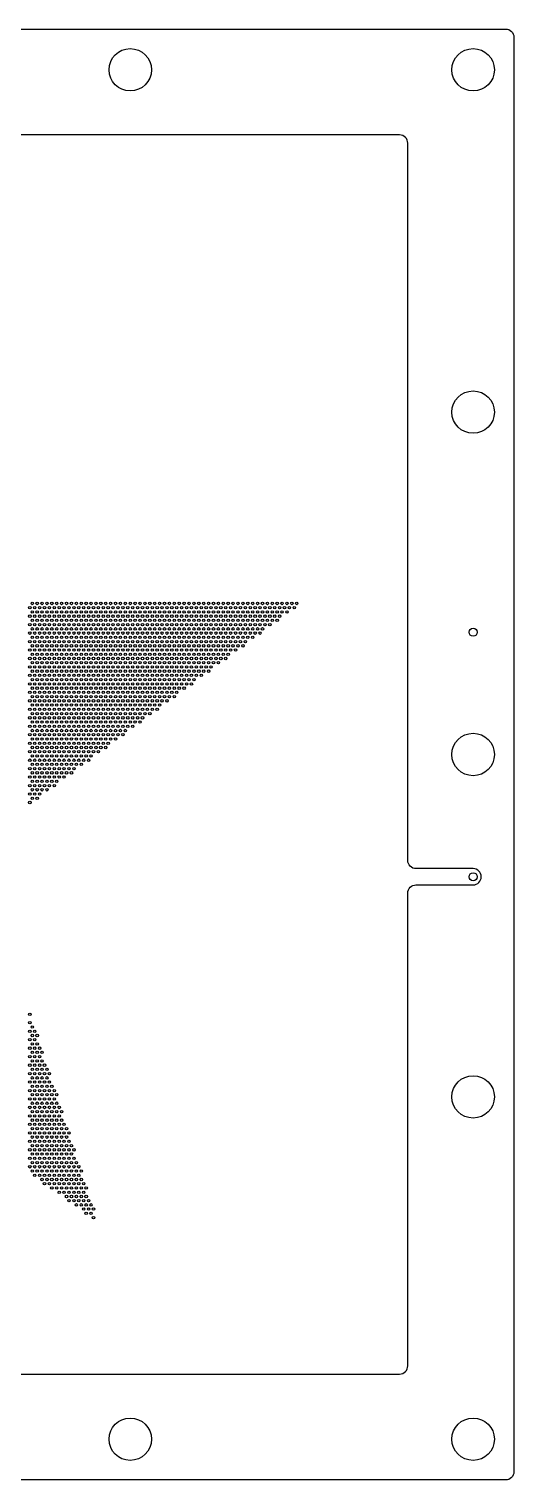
# Model space of a CAD drawing. Header units: millimetres. Extents: x -198 to 198, y 20 to 198.
# Drawn here: x -79.4 to -20, y 20 to 198 of the extents above; entities that cross this region are included whole.
import ezdxf

# ---------------------------------------------------------------- set-up
doc = ezdxf.new("R2010")
doc.units = ezdxf.units.MM
for name, color, linetype in [('BottomLayer', 7, 'Continuous'), ('MechanicalLayers1', 7, 'Continuous'), ('MechanicalLayers2', 7, 'Continuous')]:
    doc.layers.add(name, color=color, linetype=linetype)

msp = doc.modelspace()

# ---------------------------------------------------------------- linework, layer by layer
at = {"layer": 'BottomLayer'}
msp.add_lwpolyline([(-33, 96), (-33, 184, 0.414214), (-34, 185), (-184, 185, 0.414214), (-185, 184), (-185, 34, 0.414214), (-184, 33), (-34, 33, 0.414214), (-33, 34), (-33, 92, -0.414214), (-32, 93), (-25, 93, 1), (-25, 95), (-32, 95, -0.414214)], format="xyb", close=True, dxfattribs=at)
at = {"layer": 'MechanicalLayers1'}
msp.add_lwpolyline([(-21, 20), (-197, 20, -0.414214), (-198, 21), (-198, 197, -0.414214), (-197, 198), (-21, 198, -0.414214), (-20, 197), (-20, 21, -0.414214)], format="xyb", close=True, dxfattribs=at)
for centre, radius in [((-67, 193), 2.6), ((-25, 193), 2.6), ((-25, 151), 2.6), ((-25, 124), 0.5), ((-25, 109), 2.6), ((-25, 94), 0.5), ((-25, 67), 2.6), ((-67, 25), 2.6), ((-25, 25), 2.6)]:
    msp.add_circle(centre, radius, dxfattribs=at)
at = {"layer": 'MechanicalLayers2'}
for centre in [(-79.3, 127.01), (-79, 127.53), (-79, 126.49), (-78.7, 127.01), (-78.4, 127.53), (-78.4, 126.49), (-78.1, 127.01), (-77.8, 127.53), (-77.8, 126.49), (-77.5, 127.01), (-77.2, 127.53), (-77.2, 126.49), (-76.9, 127.01), (-76.6, 127.53), (-76.6, 126.49), (-76.3, 127.01), (-76, 127.53), (-76, 126.49), (-75.7, 127.01), (-75.4, 127.53), (-75.4, 126.49), (-75.1, 127.01), (-74.8, 127.53), (-74.8, 126.49), (-74.5, 127.01), (-74.2, 127.53), (-74.2, 126.49), (-73.9, 127.01), (-73.6, 127.53), (-73.6, 126.49), (-73.3, 127.01), (-73, 127.53), (-73, 126.49), (-72.7, 127.01), (-72.4, 127.53), (-72.4, 126.49), (-72.1, 127.01), (-71.8, 127.53), (-71.8, 126.49), (-71.5, 127.01), (-71.2, 127.53), (-71.2, 126.49), (-70.9, 127.01), (-70.6, 127.53), (-70.6, 126.49), (-70.3, 127.01), (-70, 127.53), (-70, 126.49), (-69.7, 127.01), (-69.4, 127.53), (-69.4, 126.49), (-69.1, 127.01), (-68.8, 127.53), (-68.8, 126.49), (-68.5, 127.01), (-68.2, 127.53), (-68.2, 126.49), (-67.9, 127.01), (-67.6, 127.53), (-67.6, 126.49), (-67.3, 127.01), (-67, 127.53), (-67, 126.49), (-66.7, 127.01), (-66.4, 127.53), (-66.4, 126.49), (-66.1, 127.01), (-65.8, 127.53), (-65.8, 126.49), (-65.5, 127.01), (-65.2, 127.53), (-65.2, 126.49), (-64.9, 127.01), (-64.6, 127.53), (-64.6, 126.49), (-64.3, 127.01), (-64, 127.53), (-64, 126.49), (-63.7, 127.01), (-63.4, 127.53), (-63.4, 126.49), (-63.1, 127.01), (-62.8, 127.53), (-62.8, 126.49), (-62.5, 127.01), (-62.2, 127.53), (-62.2, 126.49), (-61.9, 127.01), (-61.6, 127.53), (-61.6, 126.49), (-61.3, 127.01), (-61, 127.53), (-61, 126.49), (-60.7, 127.01), (-60.4, 127.53), (-60.4, 126.49), (-60.1, 127.01), (-59.8, 127.53), (-59.8, 126.49), (-59.5, 127.01), (-59.2, 127.53), (-59.2, 126.49), (-58.9, 127.01), (-58.6, 127.53), (-58.6, 126.49), (-58.3, 127.01), (-58, 127.53), (-58, 126.49), (-57.7, 127.01), (-57.4, 127.53), (-57.4, 126.49), (-57.1, 127.01), (-56.8, 127.53), (-56.8, 126.49), (-56.5, 127.01), (-56.2, 127.53), (-56.2, 126.49), (-55.9, 127.01), (-55.6, 127.53), (-55.6, 126.49), (-55.3, 127.01), (-55, 127.53), (-55, 126.49), (-54.7, 127.01), (-54.4, 127.53), (-54.4, 126.49), (-54.1, 127.01), (-53.8, 127.53), (-53.8, 126.49), (-53.5, 127.01), (-53.2, 127.53), (-53.2, 126.49), (-52.9, 127.01), (-52.6, 127.53), (-52.6, 126.49), (-52.3, 127.01), (-52, 127.53), (-52, 126.49), (-51.7, 127.01), (-51.4, 127.53), (-51.4, 126.49), (-51.1, 127.01), (-50.8, 127.53), (-50.8, 126.49), (-50.5, 127.01), (-50.2, 127.53), (-50.2, 126.49), (-49.9, 127.01), (-49.6, 127.53), (-49.6, 126.49), (-49.3, 127.01), (-49, 127.53), (-49, 126.49), (-48.7, 127.01), (-48.4, 127.53), (-48.4, 126.49), (-48.1, 127.01), (-47.8, 127.53), (-47.8, 126.49), (-47.5, 127.01), (-47.2, 127.53), (-46.9, 127.01), (-46.6, 127.53), (-79.3, 125.97), (-79.3, 124.93), (-79, 125.45), (-78.7, 125.97), (-78.7, 124.93), (-78.4, 125.45), (-78.1, 125.97), (-78.1, 124.93), (-77.8, 125.45), (-77.5, 125.97), (-77.5, 124.93), (-77.2, 125.45), (-76.9, 125.97), (-76.9, 124.93), (-76.6, 125.45), (-76.3, 125.97), (-76.3, 124.93), (-76, 125.45), (-75.7, 125.97), (-75.7, 124.93), (-75.4, 125.45), (-75.1, 125.97), (-75.1, 124.93), (-74.8, 125.45), (-74.5, 125.97), (-74.5, 124.93), (-74.2, 125.45), (-73.9, 125.97), (-73.9, 124.93), (-73.6, 125.45), (-73.3, 125.97), (-73.3, 124.93), (-73, 125.45), (-72.7, 125.97), (-72.7, 124.93), (-72.4, 125.45), (-72.1, 125.97), (-72.1, 124.93), (-71.8, 125.45), (-71.5, 125.97), (-71.5, 124.93), (-71.2, 125.45), (-70.9, 125.97), (-70.9, 124.93), (-70.6, 125.45), (-70.3, 125.97), (-70.3, 124.93), (-70, 125.45), (-69.7, 125.97), (-69.7, 124.93), (-69.4, 125.45), (-69.1, 125.97), (-69.1, 124.93), (-68.8, 125.45), (-68.5, 125.97), (-68.5, 124.93), (-68.2, 125.45), (-67.9, 125.97), (-67.9, 124.93), (-67.6, 125.45), (-67.3, 125.97), (-67.3, 124.93), (-67, 125.45), (-66.7, 125.97), (-66.7, 124.93), (-66.4, 125.45), (-66.1, 125.97), (-66.1, 124.93), (-65.8, 125.45), (-65.5, 125.97), (-65.5, 124.93), (-65.2, 125.45), (-64.9, 125.97), (-64.9, 124.93), (-64.6, 125.45), (-64.3, 125.97), (-64.3, 124.93), (-64, 125.45), (-63.7, 125.97), (-63.7, 124.93), (-63.4, 125.45), (-63.1, 125.97), (-63.1, 124.93), (-62.8, 125.45), (-62.5, 125.97), (-62.5, 124.93), (-62.2, 125.45), (-61.9, 125.97), (-61.9, 124.93), (-61.6, 125.45), (-61.3, 125.97), (-61.3, 124.93), (-61, 125.45), (-60.7, 125.97), (-60.7, 124.93), (-60.4, 125.45), (-60.1, 125.97), (-60.1, 124.93), (-59.8, 125.45), (-59.5, 125.97), (-59.5, 124.93), (-59.2, 125.45), (-58.9, 125.97), (-58.9, 124.93), (-58.6, 125.45), (-58.3, 125.97), (-58.3, 124.93), (-58, 125.45), (-57.7, 125.97), (-57.7, 124.93), (-57.4, 125.45), (-57.1, 125.97), (-57.1, 124.93), (-56.8, 125.45), (-56.5, 125.97), (-56.5, 124.93), (-56.2, 125.45), (-55.9, 125.97), (-55.9, 124.93), (-55.6, 125.45), (-55.3, 125.97), (-55.3, 124.93), (-55, 125.45), (-54.7, 125.97), (-54.7, 124.93), (-54.4, 125.45), (-54.1, 125.97), (-54.1, 124.93), (-53.8, 125.45), (-53.5, 125.97), (-53.5, 124.93), (-53.2, 125.45), (-52.9, 125.97), (-52.9, 124.93), (-52.6, 125.45), (-52.3, 125.97), (-52.3, 124.93), (-52, 125.45), (-51.7, 125.97), (-51.7, 124.93), (-51.4, 125.45), (-51.1, 125.97), (-51.1, 124.93), (-50.8, 125.45), (-50.5, 125.97), (-50.5, 124.93), (-50.2, 125.45), (-49.9, 125.97), (-49.9, 124.93), (-49.6, 125.45), (-49.3, 125.97), (-49, 125.45), (-48.7, 125.97), (-79.3, 123.89), (-79.3, 122.85), (-79, 124.41), (-79, 123.37), (-78.7, 123.89), (-78.7, 122.85), (-78.4, 124.41), (-78.4, 123.37), (-78.1, 123.89), (-78.1, 122.85), (-77.8, 124.41), (-77.8, 123.37), (-77.5, 123.89), (-77.5, 122.85), (-77.2, 124.41), (-77.2, 123.37), (-76.9, 123.89), (-76.9, 122.85), (-76.6, 124.41), (-76.6, 123.37), (-76.3, 123.89), (-76.3, 122.85), (-76, 124.41), (-76, 123.37), (-75.7, 123.89), (-75.7, 122.85), (-75.4, 124.41), (-75.4, 123.37), (-75.1, 123.89), (-75.1, 122.85), (-74.8, 124.41), (-74.8, 123.37), (-74.5, 123.89), (-74.5, 122.85), (-74.2, 124.41), (-74.2, 123.37), (-73.9, 123.89), (-73.9, 122.85), (-73.6, 124.41), (-73.6, 123.37), (-73.3, 123.89), (-73.3, 122.85), (-73, 124.41), (-73, 123.37), (-72.7, 123.89), (-72.7, 122.85), (-72.4, 124.41), (-72.4, 123.37), (-72.1, 123.89), (-72.1, 122.85), (-71.8, 124.41), (-71.8, 123.37), (-71.5, 123.89), (-71.5, 122.85), (-71.2, 124.41), (-71.2, 123.37), (-70.9, 123.89), (-70.9, 122.85), (-70.6, 124.41), (-70.6, 123.37), (-70.3, 123.89), (-70.3, 122.85), (-70, 124.41), (-70, 123.37), (-69.7, 123.89), (-69.7, 122.85), (-69.4, 124.41), (-69.4, 123.37), (-69.1, 123.89), (-69.1, 122.85), (-68.8, 124.41), (-68.8, 123.37), (-68.5, 123.89), (-68.5, 122.85), (-68.2, 124.41), (-68.2, 123.37), (-67.9, 123.89), (-67.9, 122.85), (-67.6, 124.41), (-67.6, 123.37), (-67.3, 123.89), (-67.3, 122.85), (-67, 124.41), (-67, 123.37), (-66.7, 123.89), (-66.7, 122.85), (-66.4, 124.41), (-66.4, 123.37), (-66.1, 123.89), (-66.1, 122.85), (-65.8, 124.41), (-65.8, 123.37), (-65.5, 123.89), (-65.5, 122.85), (-65.2, 124.41), (-65.2, 123.37), (-64.9, 123.89), (-64.9, 122.85), (-64.6, 124.41), (-64.6, 123.37), (-64.3, 123.89), (-64.3, 122.85), (-64, 124.41), (-64, 123.37), (-63.7, 123.89), (-63.7, 122.85), (-63.4, 124.41), (-63.4, 123.37), (-63.1, 123.89), (-63.1, 122.85), (-62.8, 124.41), (-62.8, 123.37), (-62.5, 123.89), (-62.5, 122.85), (-62.2, 124.41), (-62.2, 123.37), (-61.9, 123.89), (-61.9, 122.85), (-61.6, 124.41), (-61.6, 123.37), (-61.3, 123.89), (-61.3, 122.85), (-61, 124.41), (-61, 123.37), (-60.7, 123.89), (-60.7, 122.85), (-60.4, 124.41), (-60.4, 123.37), (-60.1, 123.89), (-60.1, 122.85), (-59.8, 124.41), (-59.8, 123.37), (-59.5, 123.89), (-59.5, 122.85), (-59.2, 124.41), (-59.2, 123.37), (-58.9, 123.89), (-58.9, 122.85), (-58.6, 124.41), (-58.6, 123.37), (-58.3, 123.89), (-58.3, 122.85), (-58, 124.41), (-58, 123.37), (-57.7, 123.89), (-57.7, 122.85), (-57.4, 124.41), (-57.4, 123.37), (-57.1, 123.89), (-57.1, 122.85), (-56.8, 124.41), (-56.8, 123.37), (-56.5, 123.89), (-56.5, 122.85), (-56.2, 124.41), (-56.2, 123.37), (-55.9, 123.89), (-55.9, 122.85), (-55.6, 124.41), (-55.6, 123.37), (-55.3, 123.89), (-55.3, 122.85), (-55, 124.41), (-55, 123.37), (-54.7, 123.89), (-54.7, 122.85), (-54.4, 124.41), (-54.4, 123.37), (-54.1, 123.89), (-54.1, 122.85), (-53.8, 124.41), (-53.8, 123.37), (-53.5, 123.89), (-53.5, 122.85), (-53.2, 124.41), (-53.2, 123.37), (-52.9, 123.89), (-52.9, 122.85), (-52.6, 124.41), (-52.6, 123.37), (-52.3, 123.89), (-52, 124.41), (-52, 123.37), (-51.7, 123.89), (-51.4, 124.41), (-51.1, 123.89), (-50.8, 124.41), (-79.3, 121.81), (-79, 122.33), (-79, 121.3), (-78.7, 121.81), (-78.4, 122.33), (-78.4, 121.3), (-78.1, 121.81), (-77.8, 122.33), (-77.8, 121.3), (-77.5, 121.81), (-77.2, 122.33), (-77.2, 121.3), (-76.9, 121.81), (-76.6, 122.33), (-76.6, 121.3), (-76.3, 121.81), (-76, 122.33), (-76, 121.3), (-75.7, 121.81), (-75.4, 122.33), (-75.4, 121.3), (-75.1, 121.81), (-74.8, 122.33), (-74.8, 121.3), (-74.5, 121.81), (-74.2, 122.33), (-74.2, 121.3), (-73.9, 121.81), (-73.6, 122.33), (-73.6, 121.3), (-73.3, 121.81), (-73, 122.33), (-73, 121.3), (-72.7, 121.81), (-72.4, 122.33), (-72.4, 121.3), (-72.1, 121.81), (-71.8, 122.33), (-71.8, 121.3), (-71.5, 121.81), (-71.2, 122.33), (-71.2, 121.3), (-70.9, 121.81), (-70.6, 122.33), (-70.6, 121.3), (-70.3, 121.81), (-70, 122.33), (-70, 121.3), (-69.7, 121.81), (-69.4, 122.33), (-69.4, 121.3), (-69.1, 121.81), (-68.8, 122.33), (-68.8, 121.3), (-68.5, 121.81), (-68.2, 122.33), (-68.2, 121.3), (-67.9, 121.81), (-67.6, 122.33), (-67.6, 121.3), (-67.3, 121.81), (-67, 122.33), (-67, 121.3), (-66.7, 121.81), (-66.4, 122.33), (-66.4, 121.3), (-66.1, 121.81), (-65.8, 122.33), (-65.8, 121.3), (-65.5, 121.81), (-65.2, 122.33), (-65.2, 121.3), (-64.9, 121.81), (-64.6, 122.33), (-64.6, 121.3), (-64.3, 121.81), (-64, 122.33), (-64, 121.3), (-63.7, 121.81), (-63.4, 122.33), (-63.4, 121.3), (-63.1, 121.81), (-62.8, 122.33), (-62.8, 121.3), (-62.5, 121.81), (-62.2, 122.33), (-62.2, 121.3), (-61.9, 121.81), (-61.6, 122.33), (-61.6, 121.3), (-61.3, 121.81), (-61, 122.33), (-61, 121.3), (-60.7, 121.81), (-60.4, 122.33), (-60.4, 121.3), (-60.1, 121.81), (-59.8, 122.33), (-59.8, 121.3), (-59.5, 121.81), (-59.2, 122.33), (-59.2, 121.3), (-58.9, 121.81), (-58.6, 122.33), (-58.6, 121.3), (-58.3, 121.81), (-58, 122.33), (-58, 121.3), (-57.7, 121.81), (-57.4, 122.33), (-57.4, 121.3), (-57.1, 121.81), (-56.8, 122.33), (-56.8, 121.3), (-56.5, 121.81), (-56.2, 122.33), (-56.2, 121.3), (-55.9, 121.81), (-55.6, 122.33), (-55.6, 121.3), (-55.3, 121.81), (-55, 122.33), (-55, 121.3), (-54.7, 121.81), (-54.4, 122.33), (-54.1, 121.81), (-53.8, 122.33), (-53.2, 122.33), (-79.3, 120.78), (-79.3, 119.74), (-79, 120.26), (-79, 119.22), (-78.7, 120.78), (-78.7, 119.74), (-78.4, 120.26), (-78.4, 119.22), (-78.1, 120.78), (-78.1, 119.74), (-77.8, 120.26), (-77.8, 119.22), (-77.5, 120.78), (-77.5, 119.74), (-77.2, 120.26), (-77.2, 119.22), (-76.9, 120.78), (-76.9, 119.74), (-76.6, 120.26), (-76.6, 119.22), (-76.3, 120.78), (-76.3, 119.74), (-76, 120.26), (-76, 119.22), (-75.7, 120.78), (-75.7, 119.74), (-75.4, 120.26), (-75.4, 119.22), (-75.1, 120.78), (-75.1, 119.74), (-74.8, 120.26), (-74.8, 119.22), (-74.5, 120.78), (-74.5, 119.74), (-74.2, 120.26), (-74.2, 119.22), (-73.9, 120.78), (-73.9, 119.74), (-73.6, 120.26), (-73.6, 119.22), (-73.3, 120.78), (-73.3, 119.74), (-73, 120.26), (-73, 119.22), (-72.7, 120.78), (-72.7, 119.74), (-72.4, 120.26), (-72.4, 119.22), (-72.1, 120.78), (-72.1, 119.74), (-71.8, 120.26), (-71.8, 119.22), (-71.5, 120.78), (-71.5, 119.74), (-71.2, 120.26), (-71.2, 119.22), (-70.9, 120.78), (-70.9, 119.74), (-70.6, 120.26), (-70.6, 119.22), (-70.3, 120.78), (-70.3, 119.74), (-70, 120.26), (-70, 119.22), (-69.7, 120.78), (-69.7, 119.74), (-69.4, 120.26), (-69.4, 119.22), (-69.1, 120.78), (-69.1, 119.74), (-68.8, 120.26), (-68.8, 119.22), (-68.5, 120.78), (-68.5, 119.74), (-68.2, 120.26), (-68.2, 119.22), (-67.9, 120.78), (-67.9, 119.74), (-67.6, 120.26), (-67.6, 119.22), (-67.3, 120.78), (-67.3, 119.74), (-67, 120.26), (-67, 119.22), (-66.7, 120.78), (-66.7, 119.74), (-66.4, 120.26), (-66.4, 119.22), (-66.1, 120.78), (-66.1, 119.74), (-65.8, 120.26), (-65.8, 119.22), (-65.5, 120.78), (-65.5, 119.74), (-65.2, 120.26), (-65.2, 119.22), (-64.9, 120.78), (-64.9, 119.74), (-64.6, 120.26), (-64.6, 119.22), (-64.3, 120.78), (-64.3, 119.74), (-64, 120.26), (-64, 119.22), (-63.7, 120.78), (-63.7, 119.74), (-63.4, 120.26), (-63.4, 119.22), (-63.1, 120.78), (-63.1, 119.74), (-62.8, 120.26), (-62.8, 119.22), (-62.5, 120.78), (-62.5, 119.74), (-62.2, 120.26), (-62.2, 119.22), (-61.9, 120.78), (-61.9, 119.74), (-61.6, 120.26), (-61.6, 119.22), (-61.3, 120.78), (-61.3, 119.74), (-61, 120.26), (-61, 119.22), (-60.7, 120.78), (-60.7, 119.74), (-60.4, 120.26), (-60.4, 119.22), (-60.1, 120.78), (-60.1, 119.74), (-59.8, 120.26), (-59.8, 119.22), (-59.5, 120.78), (-59.5, 119.74), (-59.2, 120.26), (-59.2, 119.22), (-58.9, 120.78), (-58.9, 119.74), (-58.6, 120.26), (-58.6, 119.22), (-58.3, 120.78), (-58.3, 119.74), (-58, 120.26), (-58, 119.22), (-57.7, 120.78), (-57.7, 119.74), (-57.4, 120.26), (-57.4, 119.22), (-57.1, 120.78), (-57.1, 119.74), (-56.8, 120.26), (-56.5, 120.78), (-56.2, 120.26), (-55.9, 120.78), (-55.3, 120.78), (-79.3, 118.7), (-79.3, 117.66), (-79, 118.18), (-78.7, 118.7), (-78.7, 117.66), (-78.4, 118.18), (-78.1, 118.7), (-78.1, 117.66), (-77.8, 118.18), (-77.5, 118.7), (-77.5, 117.66), (-77.2, 118.18), (-76.9, 118.7), (-76.9, 117.66), (-76.6, 118.18), (-76.3, 118.7), (-76.3, 117.66), (-76, 118.18), (-75.7, 118.7), (-75.7, 117.66), (-75.4, 118.18), (-75.1, 118.7), (-75.1, 117.66), (-74.8, 118.18), (-74.5, 118.7), (-74.5, 117.66), (-74.2, 118.18), (-73.9, 118.7), (-73.9, 117.66), (-73.6, 118.18), (-73.3, 118.7), (-73.3, 117.66), (-73, 118.18), (-72.7, 118.7), (-72.7, 117.66), (-72.4, 118.18), (-72.1, 118.7), (-72.1, 117.66), (-71.8, 118.18), (-71.5, 118.7), (-71.5, 117.66), (-71.2, 118.18), (-70.9, 118.7), (-70.9, 117.66), (-70.6, 118.18), (-70.3, 118.7), (-70.3, 117.66), (-70, 118.18), (-69.7, 118.7), (-69.7, 117.66), (-69.4, 118.18), (-69.1, 118.7), (-69.1, 117.66), (-68.8, 118.18), (-68.5, 118.7), (-68.5, 117.66), (-68.2, 118.18), (-67.9, 118.7), (-67.9, 117.66), (-67.6, 118.18), (-67.3, 118.7), (-67.3, 117.66), (-67, 118.18), (-66.7, 118.7), (-66.7, 117.66), (-66.4, 118.18), (-66.1, 118.7), (-66.1, 117.66), (-65.8, 118.18), (-65.5, 118.7), (-65.5, 117.66), (-65.2, 118.18), (-64.9, 118.7), (-64.9, 117.66), (-64.6, 118.18), (-64.3, 118.7), (-64.3, 117.66), (-64, 118.18), (-63.7, 118.7), (-63.7, 117.66), (-63.4, 118.18), (-63.1, 118.7), (-63.1, 117.66), (-62.8, 118.18), (-62.5, 118.7), (-62.5, 117.66), (-62.2, 118.18), (-61.9, 118.7), (-61.9, 117.66), (-61.6, 118.18), (-61.3, 118.7), (-61.3, 117.66), (-61, 118.18), (-60.7, 118.7), (-60.7, 117.66), (-60.4, 118.18), (-60.1, 118.7), (-60.1, 117.66), (-59.8, 118.18), (-59.5, 118.7), (-59.5, 117.66), (-59.2, 118.18), (-58.9, 118.7), (-58.3, 118.7), (-79.3, 116.62), (-79.3, 115.58), (-79, 117.14), (-79, 116.1), (-78.7, 116.62), (-78.7, 115.58), (-78.4, 117.14), (-78.4, 116.1), (-78.1, 116.62), (-78.1, 115.58), (-77.8, 117.14), (-77.8, 116.1), (-77.5, 116.62), (-77.5, 115.58), (-77.2, 117.14), (-77.2, 116.1), (-76.9, 116.62), (-76.9, 115.58), (-76.6, 117.14), (-76.6, 116.1), (-76.3, 116.62), (-76.3, 115.58), (-76, 117.14), (-76, 116.1), (-75.7, 116.62), (-75.7, 115.58), (-75.4, 117.14), (-75.4, 116.1), (-75.1, 116.62), (-75.1, 115.58), (-74.8, 117.14), (-74.8, 116.1), (-74.5, 116.62), (-74.5, 115.58), (-74.2, 117.14), (-74.2, 116.1), (-73.9, 116.62), (-73.9, 115.58), (-73.6, 117.14), (-73.6, 116.1), (-73.3, 116.62), (-73.3, 115.58), (-73, 117.14), (-73, 116.1), (-72.7, 116.62), (-72.7, 115.58), (-72.4, 117.14), (-72.4, 116.1), (-72.1, 116.62), (-72.1, 115.58), (-71.8, 117.14), (-71.8, 116.1), (-71.5, 116.62), (-71.5, 115.58), (-71.2, 117.14), (-71.2, 116.1), (-70.9, 116.62), (-70.9, 115.58), (-70.6, 117.14), (-70.6, 116.1), (-70.3, 116.62), (-70.3, 115.58), (-70, 117.14), (-70, 116.1), (-69.7, 116.62), (-69.7, 115.58), (-69.4, 117.14), (-69.4, 116.1), (-69.1, 116.62), (-69.1, 115.58), (-68.8, 117.14), (-68.8, 116.1), (-68.5, 116.62), (-68.5, 115.58), (-68.2, 117.14), (-68.2, 116.1), (-67.9, 116.62), (-67.9, 115.58), (-67.6, 117.14), (-67.6, 116.1), (-67.3, 116.62), (-67.3, 115.58), (-67, 117.14), (-67, 116.1), (-66.7, 116.62), (-66.7, 115.58), (-66.4, 117.14), (-66.4, 116.1), (-66.1, 116.62), (-66.1, 115.58), (-65.8, 117.14), (-65.8, 116.1), (-65.5, 116.62), (-65.5, 115.58), (-65.2, 117.14), (-65.2, 116.1), (-64.9, 116.62), (-64.9, 115.58), (-64.6, 117.14), (-64.6, 116.1), (-64.3, 116.62), (-64.3, 115.58), (-64, 117.14), (-64, 116.1), (-63.7, 116.62), (-63.7, 115.58), (-63.4, 117.14), (-63.4, 116.1), (-63.1, 116.62), (-63.1, 115.58), (-62.8, 117.14), (-62.8, 116.1), (-62.5, 116.62), (-62.5, 115.58), (-62.2, 117.14), (-62.2, 116.1), (-61.9, 116.62), (-61.6, 117.14), (-61.6, 116.1), (-61.3, 116.62), (-61, 117.14), (-60.4, 117.14), (-79.3, 114.54), (-79, 115.06), (-79, 114.02), (-78.7, 114.54), (-78.4, 115.06), (-78.4, 114.02), (-78.1, 114.54), (-77.8, 115.06), (-77.8, 114.02), (-77.5, 114.54), (-77.2, 115.06), (-77.2, 114.02), (-76.9, 114.54), (-76.6, 115.06), (-76.6, 114.02), (-76.3, 114.54), (-76, 115.06), (-76, 114.02), (-75.7, 114.54), (-75.4, 115.06), (-75.4, 114.02), (-75.1, 114.54), (-74.8, 115.06), (-74.8, 114.02), (-74.5, 114.54), (-74.2, 115.06), (-74.2, 114.02), (-73.9, 114.54), (-73.6, 115.06), (-73.6, 114.02), (-73.3, 114.54), (-73, 115.06), (-73, 114.02), (-72.7, 114.54), (-72.4, 115.06), (-72.4, 114.02), (-72.1, 114.54), (-71.8, 115.06), (-71.8, 114.02), (-71.5, 114.54), (-71.2, 115.06), (-71.2, 114.02), (-70.9, 114.54), (-70.6, 115.06), (-70.6, 114.02), (-70.3, 114.54), (-70, 115.06), (-70, 114.02), (-69.7, 114.54), (-69.4, 115.06), (-69.4, 114.02), (-69.1, 114.54), (-68.8, 115.06), (-68.8, 114.02), (-68.5, 114.54), (-68.2, 115.06), (-68.2, 114.02), (-67.9, 114.54), (-67.6, 115.06), (-67.6, 114.02), (-67.3, 114.54), (-67, 115.06), (-67, 114.02), (-66.7, 114.54), (-66.4, 115.06), (-66.4, 114.02), (-66.1, 114.54), (-65.8, 115.06), (-65.8, 114.02), (-65.5, 114.54), (-65.2, 115.06), (-65.2, 114.02), (-64.9, 114.54), (-64.6, 115.06), (-64.6, 114.02), (-64.3, 114.54), (-64, 115.06), (-63.7, 114.54), (-63.4, 115.06), (-79.3, 113.5), (-79.3, 112.46), (-79, 112.98), (-78.7, 113.5), (-78.7, 112.46), (-78.4, 112.98), (-78.1, 113.5), (-78.1, 112.46), (-77.8, 112.98), (-77.5, 113.5), (-77.5, 112.46), (-77.2, 112.98), (-76.9, 113.5), (-76.9, 112.46), (-76.6, 112.98), (-76.3, 113.5), (-76.3, 112.46), (-76, 112.98), (-75.7, 113.5), (-75.7, 112.46), (-75.4, 112.98), (-75.1, 113.5), (-75.1, 112.46), (-74.8, 112.98), (-74.5, 113.5), (-74.5, 112.46), (-74.2, 112.98), (-73.9, 113.5), (-73.9, 112.46), (-73.6, 112.98), (-73.3, 113.5), (-73.3, 112.46), (-73, 112.98), (-72.7, 113.5), (-72.7, 112.46), (-72.4, 112.98), (-72.1, 113.5), (-72.1, 112.46), (-71.8, 112.98), (-71.5, 113.5), (-71.5, 112.46), (-71.2, 112.98), (-70.9, 113.5), (-70.9, 112.46), (-70.6, 112.98), (-70.3, 113.5), (-70.3, 112.46), (-70, 112.98), (-69.7, 113.5), (-69.7, 112.46), (-69.4, 112.98), (-69.1, 113.5), (-69.1, 112.46), (-68.8, 112.98), (-68.5, 113.5), (-68.5, 112.46), (-68.2, 112.98), (-67.9, 113.5), (-67.9, 112.46), (-67.6, 112.98), (-67.3, 113.5), (-67.3, 112.46), (-67, 112.98), (-66.7, 113.5), (-66.7, 112.46), (-66.4, 112.98), (-66.1, 113.5), (-65.8, 112.98), (-65.5, 113.5), (-79.3, 111.42), (-79.3, 110.38), (-79, 111.94), (-79, 110.9), (-78.7, 111.42), (-78.7, 110.38), (-78.4, 111.94), (-78.4, 110.9), (-78.1, 111.42), (-78.1, 110.38), (-77.8, 111.94), (-77.8, 110.9), (-77.5, 111.42), (-77.5, 110.38), (-77.2, 111.94), (-77.2, 110.9), (-76.9, 111.42), (-76.9, 110.38), (-76.6, 111.94), (-76.6, 110.9), (-76.3, 111.42), (-76.3, 110.38), (-76, 111.94), (-76, 110.9), (-75.7, 111.42), (-75.7, 110.38), (-75.4, 111.94), (-75.4, 110.9), (-75.1, 111.42), (-75.1, 110.38), (-74.8, 111.94), (-74.8, 110.9), (-74.5, 111.42), (-74.5, 110.38), (-74.2, 111.94), (-74.2, 110.9), (-73.9, 111.42), (-73.9, 110.38), (-73.6, 111.94), (-73.6, 110.9), (-73.3, 111.42), (-73.3, 110.38), (-73, 111.94), (-73, 110.9), (-72.7, 111.42), (-72.7, 110.38), (-72.4, 111.94), (-72.4, 110.9), (-72.1, 111.42), (-72.1, 110.38), (-71.8, 111.94), (-71.8, 110.9), (-71.5, 111.42), (-71.5, 110.38), (-71.2, 111.94), (-71.2, 110.9), (-70.9, 111.42), (-70.9, 110.38), (-70.6, 111.94), (-70.6, 110.9), (-70.3, 111.42), (-70.3, 110.38), (-70, 111.94), (-70, 110.9), (-69.7, 111.42), (-69.7, 110.38), (-69.4, 111.94), (-69.4, 110.9), (-69.1, 111.42), (-68.8, 111.94), (-68.8, 110.9), (-68.5, 111.42), (-68.2, 111.94), (-67.9, 111.42), (-67.6, 111.94), (-79.3, 109.34), (-79, 109.86), (-79, 108.82), (-78.7, 109.34), (-78.4, 109.86), (-78.4, 108.82), (-78.1, 109.34), (-77.8, 109.86), (-77.8, 108.82), (-77.5, 109.34), (-77.2, 109.86), (-77.2, 108.82), (-76.9, 109.34), (-76.6, 109.86), (-76.6, 108.82), (-76.3, 109.34), (-76, 109.86), (-76, 108.82), (-75.7, 109.34), (-75.4, 109.86), (-75.4, 108.82), (-75.1, 109.34), (-74.8, 109.86), (-74.8, 108.82), (-74.5, 109.34), (-74.2, 109.86), (-74.2, 108.82), (-73.9, 109.34), (-73.6, 109.86), (-73.6, 108.82), (-73.3, 109.34), (-73, 109.86), (-73, 108.82), (-72.7, 109.34), (-72.4, 109.86), (-72.4, 108.82), (-72.1, 109.34), (-71.8, 109.86), (-71.8, 108.82), (-71.5, 109.34), (-71.2, 109.86), (-70.9, 109.34), (-70.6, 109.86), (-70, 109.86), (-79.3, 108.3), (-79.3, 107.27), (-79, 107.79), (-79, 106.75), (-78.7, 108.3), (-78.7, 107.27), (-78.4, 107.79), (-78.4, 106.75), (-78.1, 108.3), (-78.1, 107.27), (-77.8, 107.79), (-77.8, 106.75), (-77.5, 108.3), (-77.5, 107.27), (-77.2, 107.79), (-77.2, 106.75), (-76.9, 108.3), (-76.9, 107.27), (-76.6, 107.79), (-76.6, 106.75), (-76.3, 108.3), (-76.3, 107.27), (-76, 107.79), (-76, 106.75), (-75.7, 108.3), (-75.7, 107.27), (-75.4, 107.79), (-75.4, 106.75), (-75.1, 108.3), (-75.1, 107.27), (-74.8, 107.79), (-74.8, 106.75), (-74.5, 108.3), (-74.5, 107.27), (-74.2, 107.79), (-74.2, 106.75), (-73.9, 108.3), (-73.9, 107.27), (-73.6, 107.79), (-73.3, 108.3), (-73, 107.79), (-72.7, 108.3), (-72.1, 108.3), (-79.3, 106.23), (-79.3, 105.19), (-79, 105.71), (-78.7, 106.23), (-78.7, 105.19), (-78.4, 105.71), (-78.1, 106.23), (-78.1, 105.19), (-77.8, 105.71), (-77.5, 106.23), (-77.5, 105.19), (-77.2, 105.71), (-76.9, 106.23), (-76.9, 105.19), (-76.6, 105.71), (-76.3, 106.23), (-76.3, 105.19), (-76, 105.71), (-75.7, 106.23), (-75.1, 106.23), (-79.3, 104.15), (-79.3, 103.11), (-79, 104.67), (-79, 103.63), (-78.7, 104.15), (-78.4, 104.67), (-78.4, 103.63), (-78.1, 104.15), (-77.8, 104.67), (-77.2, 104.67), (-79.3, 77.13), (-79.3, 76.09), (-79.3, 75.05), (-79, 75.57), (-78.7, 75.05), (-79.3, 74.01), (-79.3, 72.97), (-79, 74.53), (-79, 73.49), (-78.7, 74.01), (-78.7, 72.97), (-78.4, 74.53), (-78.4, 73.49), (-78.1, 72.97), (-79.3, 71.93), (-79, 72.45), (-79, 71.41), (-78.7, 71.93), (-78.4, 72.45), (-78.4, 71.41), (-78.1, 71.93), (-77.8, 72.45), (-77.8, 71.41), (-79.3, 70.89), (-79.3, 69.85), (-79, 70.37), (-79, 69.33), (-78.7, 70.89), (-78.7, 69.85), (-78.4, 70.37), (-78.4, 69.33), (-78.1, 70.89), (-78.1, 69.85), (-77.8, 70.37), (-77.8, 69.33), (-77.5, 70.89), (-77.5, 69.85), (-77.2, 70.37), (-77.2, 69.33), (-76.9, 69.85), (-79.3, 68.81), (-79.3, 67.77), (-79, 68.29), (-78.7, 68.81), (-78.7, 67.77), (-78.4, 68.29), (-78.1, 68.81), (-78.1, 67.77), (-77.8, 68.29), (-77.5, 68.81), (-77.5, 67.77), (-77.2, 68.29), (-76.9, 68.81), (-76.9, 67.77), (-76.6, 68.29), (-76.3, 67.77), (-79.3, 66.74), (-79, 67.26), (-79, 66.22), (-78.7, 66.74), (-78.4, 67.26), (-78.4, 66.22), (-78.1, 66.74), (-77.8, 67.26), (-77.8, 66.22), (-77.5, 66.74), (-77.2, 67.26), (-77.2, 66.22), (-76.9, 66.74), (-76.6, 67.26), (-76.6, 66.22), (-76.3, 66.74), (-76, 67.26), (-76, 66.22), (-79.3, 65.7), (-79.3, 64.66), (-79, 65.18), (-79, 64.14), (-78.7, 65.7), (-78.7, 64.66), (-78.4, 65.18), (-78.4, 64.14), (-78.1, 65.7), (-78.1, 64.66), (-77.8, 65.18), (-77.8, 64.14), (-77.5, 65.7), (-77.5, 64.66), (-77.2, 65.18), (-77.2, 64.14), (-76.9, 65.7), (-76.9, 64.66), (-76.6, 65.18), (-76.6, 64.14), (-76.3, 65.7), (-76.3, 64.66), (-76, 65.18), (-76, 64.14), (-75.7, 65.7), (-75.7, 64.66), (-75.4, 65.18), (-75.4, 64.14), (-79.3, 63.62), (-79.3, 62.58), (-79, 63.1), (-78.7, 63.62), (-78.7, 62.58), (-78.4, 63.1), (-78.1, 63.62), (-78.1, 62.58), (-77.8, 63.1), (-77.5, 63.62), (-77.5, 62.58), (-77.2, 63.1), (-76.9, 63.62), (-76.9, 62.58), (-76.6, 63.1), (-76.3, 63.62), (-76.3, 62.58), (-76, 63.1), (-75.7, 63.62), (-75.7, 62.58), (-75.4, 63.1), (-75.1, 63.62), (-75.1, 62.58), (-74.8, 63.1), (-74.5, 62.58), (-79.3, 61.54), (-79.3, 60.5), (-79, 62.06), (-79, 61.02), (-78.7, 61.54), (-78.7, 60.5), (-78.4, 62.06), (-78.4, 61.02), (-78.1, 61.54), (-78.1, 60.5), (-77.8, 62.06), (-77.8, 61.02), (-77.5, 61.54), (-77.5, 60.5), (-77.2, 62.06), (-77.2, 61.02), (-76.9, 61.54), (-76.9, 60.5), (-76.6, 62.06), (-76.6, 61.02), (-76.3, 61.54), (-76.3, 60.5), (-76, 62.06), (-76, 61.02), (-75.7, 61.54), (-75.7, 60.5), (-75.4, 62.06), (-75.4, 61.02), (-75.1, 61.54), (-75.1, 60.5), (-74.8, 62.06), (-74.8, 61.02), (-74.5, 61.54), (-74.5, 60.5), (-74.2, 61.02), (-73.9, 60.5), (-79.3, 59.46), (-79, 59.98), (-79, 58.94), (-78.7, 59.46), (-78.4, 59.98), (-78.4, 58.94), (-78.1, 59.46), (-77.8, 59.98), (-77.8, 58.94), (-77.5, 59.46), (-77.2, 59.98), (-77.2, 58.94), (-76.9, 59.46), (-76.6, 59.98), (-76.6, 58.94), (-76.3, 59.46), (-76, 59.98), (-76, 58.94), (-75.7, 59.46), (-75.4, 59.98), (-75.4, 58.94), (-75.1, 59.46), (-74.8, 59.98), (-74.8, 58.94), (-74.5, 59.46), (-74.2, 59.98), (-74.2, 58.94), (-73.9, 59.46), (-73.6, 58.94), (-79.3, 58.42), (-79, 57.9), (-78.7, 58.42), (-78.7, 57.38), (-78.4, 57.9), (-78.1, 58.42), (-78.1, 57.38), (-77.8, 57.9), (-77.8, 56.86), (-77.5, 58.42), (-77.5, 57.38), (-77.2, 57.9), (-77.2, 56.86), (-76.9, 58.42), (-76.9, 57.38), (-76.6, 57.9), (-76.6, 56.86), (-76.3, 58.42), (-76.3, 57.38), (-76, 57.9), (-76, 56.86), (-75.7, 58.42), (-75.7, 57.38), (-75.4, 57.9), (-75.4, 56.86), (-75.1, 58.42), (-75.1, 57.38), (-74.8, 57.9), (-74.8, 56.86), (-74.5, 58.42), (-74.5, 57.38), (-74.2, 57.9), (-74.2, 56.86), (-73.9, 58.42), (-73.9, 57.38), (-73.6, 57.9), (-73.6, 56.86), (-73.3, 58.42), (-73.3, 57.38), (-73, 57.9), (-73, 56.86), (-77.5, 56.34), (-76.9, 56.34), (-76.6, 55.82), (-76.3, 56.34), (-76, 55.82), (-75.7, 56.34), (-75.7, 55.3), (-75.4, 55.82), (-75.1, 56.34), (-75.1, 55.3), (-74.8, 55.82), (-74.5, 56.34), (-74.5, 55.3), (-74.2, 55.82), (-73.9, 56.34), (-73.9, 55.3), (-73.6, 55.82), (-73.3, 56.34), (-73.3, 55.3), (-73, 55.82), (-72.7, 56.34), (-72.7, 55.3), (-72.4, 55.82), (-74.8, 54.78), (-74.5, 54.26), (-74.2, 54.78), (-73.9, 54.26), (-73.6, 54.78), (-73.6, 53.75), (-73.3, 54.26), (-73, 54.78), (-73, 53.75), (-72.7, 54.26), (-72.4, 54.78), (-72.4, 53.75), (-72.1, 54.26), (-71.8, 53.75), (-72.7, 53.23), (-72.4, 52.71), (-72.1, 53.23), (-71.8, 52.71), (-71.5, 53.23), (-71.5, 52.19)]:
    msp.add_circle(centre, 0.15, dxfattribs=at)

doc.saveas('drawing.dxf')
